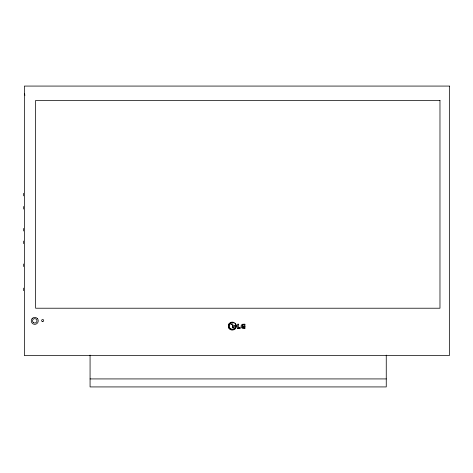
<?xml version="1.0" encoding="UTF-8"?>
<svg xmlns="http://www.w3.org/2000/svg" width="473" height="473" viewBox="0 0 473 473"><rect width="100%" height="100%" fill="white"/><g stroke="black" fill="none" stroke-linecap="round" stroke-linejoin="round"><path stroke-width="0.71" d="M242.306 327.127A1.573 1.567 0 0 0 243.991 327.765L244.31 327.198L242.998 327.233L242.998 326.541M243.991 327.795L244.31 327.641M238.664 324.218L237.57 324.182L237.57 328.398L240.077 328.398L240.077 327.482L238.664 327.482M244.896 324.218L242.708 324.218A2.123 2.117 0 0 0 242.708 328.357L242.708 328.398A10.187 10.158 0 0 0 244.31 328.333M242.998 326.571L244.967 326.571M232.432 327.487L233.579 327.487L233.579 327.05L232.87 327.062L232.87 324.608L232.432 324.626L232.432 327.505L233.579 327.505M240.077 327.517L238.664 327.517L238.664 324.182M237.57 328.363L240.077 328.363M244.31 328.522L244.967 328.552L244.967 326.541M90.071 378.926L386.258 378.926M233.071 322.722L232.278 322.598A3.459 3.447 0 0 0 229.819 323.621A3.518 3.512 0 0 0 229.819 328.558A3.453 3.447 0 0 0 234.732 328.558A3.518 3.506 0 0 0 235.749 326.11L235.702 325.749L233.615 325.767L233.615 326.11L235.341 326.11A3.104 3.092 0 0 1 230.032 328.286M24.389 93.861L24.957 95.221M386.258 355.117L386.258 386.926L90.071 386.926L90.071 355.117M244.896 324.182L244.896 326.139L243.991 326.139L243.991 324.685M233.071 322.704L233.071 323.13A3.045 3.039 0 0 0 230.109 323.928A3.104 3.098 0 0 0 230.109 328.286M23.65 193.291L23.65 195.863M23.65 206.494L23.65 209.066M23.65 228.412L23.65 230.984M23.65 241.064L23.65 243.642M23.65 263.987L23.65 266.565M23.65 288.116L23.65 290.688M32.288 318.335A3.53 3.53 0 0 0 32.288 323.301A3.465 3.465 0 0 0 37.213 323.307A3.53 3.53 0 0 0 37.213 318.335M32.288 318.43A3.465 3.465 0 0 1 37.213 318.43M235.057 328.906A3.914 3.908 0 0 1 229.494 328.906A3.991 3.979 0 0 1 229.494 323.278A3.914 3.908 0 0 1 235.057 323.272M229.494 328.906A3.991 3.979 0 0 1 229.494 323.307M235.057 323.307A3.991 3.979 0 0 1 235.057 328.906A3.991 3.979 0 0 0 235.057 323.278M242.306 325.359A1.573 1.567 0 0 1 243.991 324.72M242.637 327.476A1.596 1.596 0 0 1 242.637 324.969M231.061 324.567L231.486 324.685L231.061 324.567M449.35 86.074L24.389 86.074L24.389 355.619L449.35 355.619L449.35 86.074M439.973 100.447L35.617 100.447L35.617 308.219L439.973 308.219L439.973 100.447M42.168 321.421A1.017 1.017 0 0 0 43.693 320.534A1.017 1.017 0 0 0 42.168 319.653A1.017 1.017 0 0 0 42.168 321.421M33.193 322.367A2.194 2.194 0 0 0 36.87 321.392A2.194 2.194 0 0 0 34.186 318.701A2.194 2.194 0 0 0 33.193 322.367"/></g></svg>
